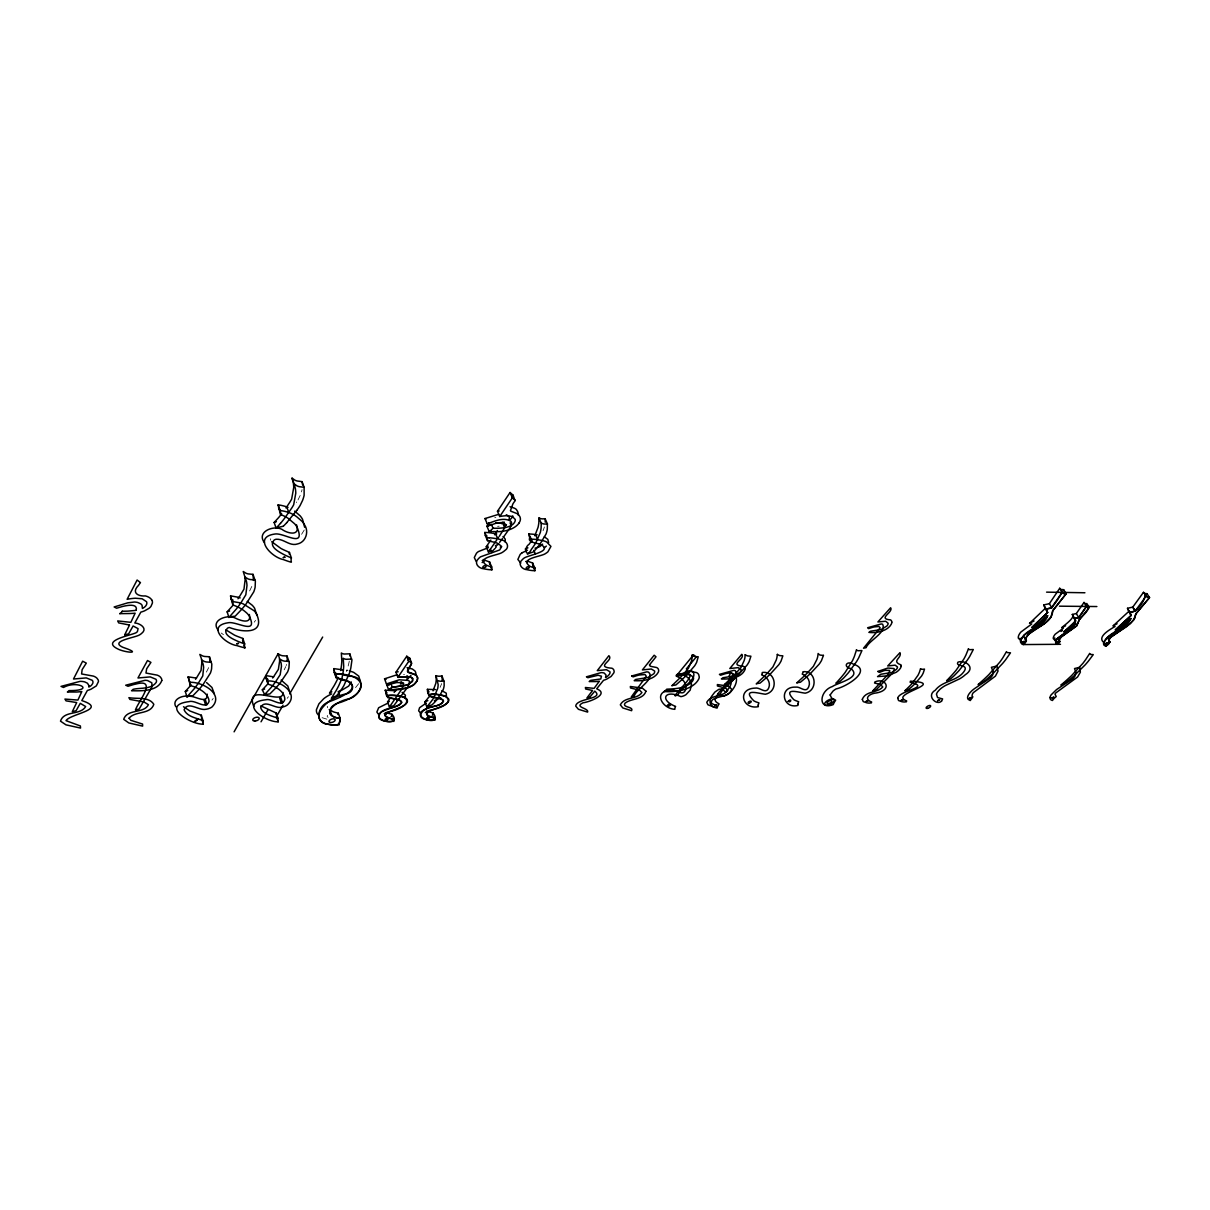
<?xml version="1.0" encoding="UTF-8"?>
<svg xmlns="http://www.w3.org/2000/svg" width="1210" height="1210" viewBox="0 0 1210 1210"><rect width="100%" height="100%" fill="white"/><g stroke="black" fill="none" stroke-linecap="round" stroke-linejoin="round"><path stroke-width="0.75" stroke-dasharray="5 3.75" d="M349.282 661.144L348.964 662.672A237.599 125.507 -15 0 1 347.784 667.3L346.468 671.505M304.224 530.04L300.836 535.531M208.665 667.633L205.942 672.942M543.063 530.691L543.774 528.861A56.946 32.125 -22.3 0 0 544.379 526.97M285.757 666.634L284.199 669.78M440.137 687.341L441.363 684.376A53.104 27.134 -20 0 0 441.605 683.589M297.993 499.942L300.473 494.86A69.439 42.078 -16.4 0 0 302.046 489.627M249.623 590.949L251.877 586.305A66.913 38.085 -15.7 0 0 252.678 583.901M255.552 620.382L254.236 622.167M358.644 683.711L355.195 688.051M211.962 700.121L213.187 698.472M287.178 698.336L288.434 696.718M403.611 674.454L404.442 674.59M346.574 670.491L348.072 670.764M326.882 719.163L321.769 717.591M223.457 634.63L221.203 633.011M270.768 540.265L270.269 538.752M327.592 707.759L327.32 706.67A9.423 4.825 -19 0 1 327.32 706.262M328.137 717.288A3.237 1.649 -18.9 0 1 327.547 715.428M286.558 664.487A62.376 33.275 -16.9 0 1 286.18 665.545M296.692 501.969A100.112 61.014 -15.7 0 1 296.314 502.513M499.185 526.184A28.102 16.123 -22.7 0 1 497.613 526.335M494.724 517.744A10.588 6.02 -22.4 0 1 495.873 517.562"/><path stroke-width="1.5" d="M230.535 595.97L230.838 596.999A28.344 15.927 -16.1 0 1 230.929 597.453A11.51 6.489 -16.4 0 1 230.974 597.71A26.06 14.656 -16.1 0 1 231.019 598.284L232.88 605.121L232.864 603.851A26.106 14.626 -16.2 0 0 232.819 603.276A11.54 6.458 -16.5 0 0 232.774 603.034A28.39 15.896 -16.1 0 0 232.668 602.58L230.505 595.849L237.826 597.18A39.386 21.871 -16.4 0 1 240.17 597.891M232.88 605.061L232.88 605A63.646 34.878 -16 0 1 244.843 611.383L246.84 613.092A55.478 30.462 -16.1 0 1 249.215 615.966C258.728 635.885 236.177 620.821 228.1 622.772C206.124 626.024 225.196 644.068 236.888 645.595A134.023 76.23 -18.6 0 0 242.862 647.365L244.889 647.91L243.996 645.172M350.023 655.971L349.766 653.808L344.2 654.035A9.892 5.279 -19.2 0 1 341.341 653.007L341.825 660.872A263.024 137.517 -14.5 0 1 341.417 665.833L340.721 670.537M1131.002 615.542L1127.508 608.282L1132.757 607.117L1143.48 592.34A7.472 3.025 -30.7 0 0 1144.252 593.399L1147.035 593.671L1149.5 597.604L1135.872 613.803L1133.694 620.019L1126.888 626.432L1111.219 636.762L1108.753 639.939L1109.994 642.162L1106.046 646.291L1104.503 645.52L1103.883 642.389L1107.422 637.398L1123.273 626.856L1128.96 621.804L1130.821 618.507L1121.065 626.856L1115.348 629.911L1131.002 615.542L1130.231 613.016L1131.002 615.542L1115.348 629.911L1121.065 626.856L1130.821 618.507C1126.298 628.61 1113.381 630.395 1106.5 638.351C1096.684 649.316 1115.045 646.08 1107.649 638.275M260.8 705.869L276.303 713.083L278.043 718.377A19.073 9.725 -18.3 0 0 277.801 720.147A13.522 6.897 -18.2 0 0 277.846 720.752L277.907 721.039A23.625 12.055 -18.4 0 0 278.149 721.81C264.99 722.143 238.143 702.934 265.731 699.788C271.902 697.807 281.975 708.319 284.864 699.395C284.698 692.785 278.542 688.46 273.052 685.964A51.516 26.575 -17.2 0 0 267.985 684.179L268 683.832A57.838 30.295 -16.7 0 0 267.985 683.075L265.792 675.588L273.641 676.859M267.985 684.134L266.215 678.477A57.732 30.386 -16.6 0 0 266.215 677.721L265.792 675.588M280.584 514.568L278.587 507.504A27.043 16.169 -16.8 0 0 278.572 506.869A11.949 7.154 -17.2 0 0 278.527 506.582A29.403 17.575 -16.8 0 0 278.436 506.083L278.149 504.857L280.448 511.739A29.448 17.53 -16.9 0 1 280.538 512.238A11.964 7.124 -17.3 0 1 280.584 512.526A27.089 16.123 -16.9 0 1 280.599 513.161L280.584 514.553A57.203 33.396 -16.7 0 1 285.666 516.836A59.441 34.682 -16.7 0 1 287.783 518.061L294.68 523.839A57.52 33.562 -16.8 0 1 297.025 527.106C306.206 548.977 284.168 532.597 275.063 534.003C252.421 536.998 271.055 557.235 283.337 559.564A139.21 83.883 -19.8 0 0 289.417 561.697L291.428 562.166A23.277 13.401 -18.4 0 1 291.111 560.593A13.582 7.82 -18.2 0 1 291.096 560.215A19.95 11.48 -18.3 0 1 291.413 557.976L289.447 552.41L284.108 550.036A84.715 50.442 -19 0 1 280.871 548.417L271.705 541.717M545.241 522.206L545.12 518.712L542.957 518.863A9.831 5.551 -23.5 0 1 541.036 518.697L538.949 517.986L538.843 522.75A118.716 67.412 -20.9 0 1 538.057 527.333L534.835 535.743M442.24 680.398L441.983 675.966L439.911 676.208A9.151 4.704 -21 0 1 438.05 676.163L436.023 675.679L436.235 679.596A110.791 56.673 -18.9 0 1 435.797 683.408L433.044 690.865M210.041 662.248L209.436 656.758L204.838 656.486A13.461 7.305 -16.4 0 1 202.569 655.911L199.847 654.428L201.329 658.452A94.35 50.336 -14.6 0 1 201.904 661.93L201.041 670.446L196.534 677.857A205.715 111.441 -12.6 0 1 195.521 679.294M1019.788 638.351L1020.605 638.577M253.45 580.422L253.011 574.357L248.292 573.918A13.93 8.016 -17.1 0 1 245.978 573.207L243.225 571.513L244.632 575.99A97.632 55.267 -14.9 0 1 245.116 579.832L243.966 589.194L239.096 597.226A213.172 122.936 -12.6 0 1 237.992 598.784M548.644 542.64L547.812 539.373L544.349 536.801M385.612 712.554L391.919 714.248L391.828 715.095A13.658 6.852 -20.3 0 0 391.964 716.184L391.011 716.486M391.919 714.248C403.399 727.86 368.748 720.585 381.604 711.813C388.531 707.82 415.181 702.874 392.252 698.367M287.345 661.386L287.057 656.032L282.701 655.76A12.992 7.003 -18 0 1 280.584 655.185L278.088 653.763L234.09 731.838M385.219 690.229L387.094 695.327C415.847 694.268 410.765 707.593 386.413 712.478C381.997 715.413 387.639 718.377 390.633 718.574C401.13 722.173 379.501 723.111 378.7 717.106C380.575 705.748 396.759 710.27 401.886 702.299C398.241 695.75 386.05 702.118 385.945 692.634A21.341 10.905 -19.6 0 0 385.748 691.364L385.219 690.229L395.927 690.759M426.449 711.041L433.15 713.008C444.252 728.42 406.031 716.607 426.344 708.848C431.108 705.324 442.346 707.2 443.208 700.288C438.655 695.568 428.385 700.409 428.037 691.681A20.963 10.633 -20.3 0 0 427.901 690.441L427.402 689.322L435.615 689.609M351.308 681.971L348.646 686.1L342.097 690.002A20.358 10.603 -19 0 1 339.163 691.137M433.15 713.008L433.044 713.839A13.416 6.67 -21 0 0 433.15 714.913L432.212 715.216M429.958 696.703C428.113 691.091 442.588 695.886 445.658 696.385C455.096 703.66 436.447 709.181 430.548 710.134C425.164 710.784 425.708 716.88 430.881 716.955C443.178 720.222 421.927 722.37 420.505 715.806C422.608 704.704 438.186 708.984 443.526 701.24L443.389 700.59C437.763 695.553 427.236 700.091 427.402 689.322M509.198 519.468L509.304 517.441A9.014 5.127 -22.5 0 0 508.487 515.974L506.309 514.734M136.17 610.324C137.925 603.699 128.683 605.182 124.857 605.968A20.267 11.344 -14.5 0 0 122.089 606.603L116.629 608.207L114.148 606.966L127.746 602.837L134.522 602.02A14.006 7.88 -14.5 0 1 137.774 602.504L140.632 603.775A11.374 6.398 -14.6 0 1 142.069 605.348L142.402 608.448A8.334 4.704 -14.7 0 0 146.41 604.849L146.682 604.153A9.756 5.505 -14.7 0 0 146.501 601.673L142.145 598.784L135.354 598.224A38.584 21.523 -14.6 0 0 127.126 599.283L137.108 580.029L140.466 582.615A79.361 45.012 -16.1 0 0 138.56 585.322C131.179 592.567 137.925 596.53 145.412 595.925A17.605 9.937 -14.6 0 1 151.931 600.236M329.196 709.605L333.007 711.661A29.539 15.155 -19.4 0 0 334.792 712.297L338.331 713.204L340.131 718.347L339.072 724.911C301.517 726.605 323.69 697.232 346.695 693.844C355.755 691.333 353.789 680.67 344.699 680.534C337.378 679.551 334.762 676.148 333.884 668.631L343.08 669.901M336.108 677.721C334.353 669.735 346.65 676.874 351.46 676.284C368.127 677.902 360.187 696.204 348.586 698.987C336.592 700.696 317.943 715.11 340.131 718.347C340.585 726.212 335.23 725.728 328.666 724.321C314.282 723.777 317.186 706.489 327.895 702.193C345.954 695.689 368.173 684.588 336.108 677.721L334.262 672.488A12.266 6.443 -18.7 0 0 334.399 671.142L333.884 668.631M201.193 716.713A19.678 10.164 -16.9 0 1 201.344 715.261L189.955 710.996L183.512 706.761M201.359 715.216L203.008 720.646A20.767 10.678 -17 0 0 202.841 722.098A13.976 7.184 -16.9 0 0 202.947 723.081A23.882 12.281 -17 0 0 203.325 724.17C190.363 724.654 159.72 705.279 188.987 701.634C195.4 699.471 206.245 710.452 209.103 701.225C208.453 694.253 201.752 690.033 195.899 687.462A53.346 27.679 -15.7 0 0 190.454 685.631L188.76 679.793A59.865 31.672 -15.1 0 0 188.715 679.007L188.155 676.874L189.97 682.697A55.055 28.964 -15.3 0 1 190.227 683.484L190.409 684.497A59.971 31.581 -15.2 0 1 190.454 685.268L190.454 685.631M276.288 713.114L276.303 713.083A19.042 9.756 -18.3 0 0 276.062 714.535M503.42 537.164L509.667 528.331A20.419 11.586 -22.3 0 0 511.21 525.503L511.558 522.69A9.03 5.112 -22.6 0 0 510.756 521.223C503.42 516.776 494.482 521.328 487.222 523.824L484.998 518.545L498.671 514.341M337.847 714.475L338.331 713.204M407.362 679.415L407.634 676.617A8.394 4.326 -20.2 0 0 406.968 675.679M505.19 542.095L505.236 539.131L503.027 536.59M1052.897 610.536L1066.116 593.777L1063.333 593.611L1062.168 592.386L1051.233 608.086L1046.151 609.023L1043.746 604.924L1049.372 603.684L1059.718 588.287A7.744 3.297 -30.1 0 0 1060.641 589.406L1063.666 589.693L1066.116 593.777L1052.76 610.672L1050.9 617.191L1044.064 623.861L1028.182 634.494L1025.278 638.668L1026.413 640.861L1023.191 644.567L1021.981 644.068L1020.756 640.332L1024.023 635.22L1041.371 623.437L1046.423 618.34L1047.648 615.648L1038.104 624.148L1031.873 627.476L1047.603 612.502L1046.151 609.023L1051.793 607.783L1056.769 601.037L1062.168 592.386L1059.718 588.287M1089.257 607.45L1086.444 606.467L1078.73 617.554L1074.661 618.476L1072.272 614.453L1076.325 613.546L1084.009 602.444A5.627 2.329 -30.2 0 0 1084.659 603.245C1094.717 606.391 1082.92 614.983 1079.471 619.55L1089.257 607.45L1086.792 607.072L1084.009 602.444M405.063 697.671L405.441 695.221L402.098 692.332M499.322 536.272L504.494 528.105L505.22 524.157A5.158 2.919 -22.5 0 0 504.313 523.234L498.112 522.826A10.603 5.989 -22.4 0 0 495.873 523.28L489.974 525.352L487.222 523.824M446.43 696.673L446.263 693.164L441.952 690.713M1143.48 592.34C1150.226 596.031 1131.592 621.532 1127.508 608.282M504.237 522.055A12.539 7.169 -22.6 0 1 502.483 522.357L501.802 523.764M1086.444 606.467L1078.73 617.554L1074.661 618.476L1075.63 620.987L1064.029 631.862L1068.581 629.427L1075.614 623.256L1073.83 626.281L1057.041 638.85L1055.604 642.207L1057.389 644.31L1059.809 641.618L1058.251 638.956M338.331 677.494L337.076 680.111A276.364 146.864 -14.2 0 1 334.187 685.586L329.483 693.164L331.056 692.211A13.507 6.942 -19 0 1 331.812 691.833M129.53 625.041L124.736 634.736M1063.121 590.767L1063.666 589.693M1136.039 613.652L1149.5 597.604L1145.946 596.288L1135.192 611.05L1129.928 612.215M135.55 709.771C138.137 701.785 158.147 678.008 135.792 684.073A19.194 10.134 -15.2 0 0 133.161 684.694L128.018 686.267L125.704 685.223L145.018 680.292A13.325 7.063 -15.2 0 1 147.635 680.58L151.81 682.788L152.021 686.841L139.135 709.045L135.444 709.952M1086.837 603.427L1085.567 605.454M400.707 682.652L401.16 681.774M531.901 540.31A141.751 81.554 -20.6 0 1 529.103 544.258C522.947 548.16 526.758 559.005 531.341 549.416A142.009 81.342 -20.6 0 0 535.727 543.063L540.326 532.506A118.928 67.246 -20.9 0 0 541.112 527.923L541.233 523.174L538.949 517.986M1147.035 593.671L1145.25 596.364M1068.294 629.578L1075.614 623.256L1070.941 628.913L1057.585 638.184L1055.634 641.739L1056.542 643.947L1057.389 644.31L1059.809 641.618L1059.037 639.999L1061.215 636.959L1076.658 625.888L1079.32 619.702L1076.658 625.888L1061.215 636.959L1059.037 639.999L1059.809 641.618M1038.104 624.148L1047.648 615.648C1043.504 626.22 1029.891 627.824 1023.176 636.173C1014.01 646.488 1031.359 645.626 1024.083 636.823M261.027 721.81L267.954 709.771M283.034 705.248L276.424 716.607L278.164 721.856M289.644 693.875L322.677 637.05M1057.389 644.31L1055.059 640.332L1055.71 639.394M519.06 522.977L519.786 521.661A12.75 7.23 -22.7 0 0 520.376 518.515L520.194 517.638A30.038 17.031 -22.3 0 0 519.892 516.731L518.651 514.749A12.402 7.048 -22.7 0 0 516.322 513.312L510.923 511.24A5.581 3.191 -22.9 0 1 510.423 510.635L512.934 503.829A57.309 32.398 -23.9 0 1 515.082 500.774L513.055 495.162L510.06 492.5L497.476 511.255L499.73 516.519A35.952 20.207 -22.3 0 1 506.204 515.717L512.269 516.428L515.218 519.392A8.833 5.006 -22.6 0 1 514.81 521.843L514.432 522.523A7.532 4.265 -22.7 0 1 511.21 525.533A12.569 7.139 -22.7 0 1 504.721 527.605M494.981 548.508L492.772 550.837A18.619 10.3 -22.1 0 0 488.432 551.987L486.238 546.769L490.821 540.053M488.432 551.987L496.886 539.766M397.319 674.681L384.553 678.81L386.444 683.937L399.239 679.793L408.39 680.413A8.409 4.311 -20.2 0 1 409.54 681.699L408.209 686.433L393.719 705.778A16.91 8.47 -20 0 0 389.423 707.003L387.563 701.921L390.301 697.867M389.423 706.988L402.113 688.581L403.656 683.363A4.825 2.465 -20.2 0 0 402.597 682.561L396.759 682.576A9.877 5.052 -20.1 0 0 394.657 683.06L386.837 684.966L388.728 690.078L390.452 690.033M1106.046 646.291L1103.943 642.026M499.73 516.519L512.359 497.794L510.06 492.5M406.757 656.228L408.708 661.371L397.893 677.328L409.857 676.632L412.67 678.477L412.308 681.517L407.346 685.102L392.282 687.25L388.728 690.078L392.282 687.25L407.346 685.102L412.625 680.943L412.67 678.477L409.857 676.632L397.893 677.328L395.973 672.2L406.757 656.228L409.782 658.255L411.733 663.383L407.528 671.565L416.285 675.346L417.768 678.19L417.208 680.897L413.517 684.86L407.316 687.855L389.877 690.048M491.366 524.278L493.045 528.226L491.063 530.161A12.266 6.973 -22.1 0 1 489.127 531.417L486.889 526.168A12.236 7.003 -22.1 0 0 488.84 524.898L489.505 524.384M398.423 676.556L399.058 675.603M497.446 530.54L496.024 532.597M285.999 507.943L289.84 502.195A81.055 49.217 -15.9 0 0 291.655 499.08L293.727 487.464A101.307 61.12 -15.4 0 0 293.365 483.183L292.079 478.162L294.847 480.128A14.46 8.848 -18.1 0 0 297.206 480.99L302.046 481.625L302.621 484.953M505.614 525.745L506.415 524.595M498.611 537.3L496.418 538.692A70.558 38.75 -21.4 0 0 489.218 537.754M494.527 534.76L495.888 533.776A30.235 16.895 -21.9 0 1 496.75 533.958M396.169 689.519L394.173 692.377M408.163 660.478L409.782 658.255M542.64 544.152L539.826 546.617L535.017 548.19M502.422 538.526L501.424 539.887A30.28 16.849 -22 0 0 498.112 539.01L495.283 533.655L494.209 533.459A70.437 38.856 -21.4 0 0 487.01 532.506L484.756 532.461L487.191 538.178A20.056 11.298 -21.7 0 1 487.494 540.673A80.888 46.585 -23.5 0 0 490.156 541.309L495.041 542.398M296.737 510.439L286.725 522.659M501.061 540.386L499.609 542.352M489.294 561.818L491.941 567.142A16.925 9.302 -22.5 0 0 491.865 569.834L489.642 569.698A44.982 25.138 -22.6 0 1 483.818 568.776C478.555 568.549 473.458 562.907 478.631 558.521A9.105 5.052 -22 0 1 480.582 556.812L499.67 549.96L501.711 546.572L498.535 543.789L497.779 544.803M592.552 690.471L586.926 697.943L589.709 697.323M496.327 546.739L495.631 547.646M513.055 495.162L512.783 495.495A57.203 32.489 -23.8 0 0 511.664 497.053M675.271 695.629C676.39 691.303 701.679 670.249 683.499 674.227A15.216 7.199 -24.8 0 0 681.533 674.741L677.57 676.027L676.345 675.165L690.895 671.127A10.557 5.006 -24.9 0 1 692.574 671.368C698.987 678.795 680.171 687.824 678.069 694.873M233.333 604.939L227.132 611.867L228.947 617.433L229.688 617.13A6.05 3.358 -16.7 0 1 231.443 616.616L235.179 616.192L241.289 609.779A203.325 117.143 -13.1 0 0 245.902 604.259L253.752 591.871A67.034 37.994 -15.8 0 0 255.144 587.122L255.37 581.239L253.011 574.357M589.814 697.202L594.791 691.137C604.758 699.44 576.338 697.943 575.733 706.141L578.44 709.302L587.621 712.1C589.073 708.016 573.54 707.336 583.038 702.783C589.225 702.133 610.173 694.147 596.681 688.808L603.548 680.292A11.374 5.566 -23.7 0 0 606.573 679.173L611.095 676.466L613.818 672.881A10.028 4.901 -23.7 0 0 614.135 671.384L613.833 670.053A13.28 6.504 -23.7 0 0 611.957 668.222C594.443 666.907 614.12 660.69 608.872 655.699L597.271 670.627L606.467 669.72L609.916 671.731A7.653 3.751 -23.7 0 1 609.174 674.575L608.04 675.815A6.02 2.949 -23.7 0 1 606.603 676.844L605.529 677.434L606.059 675.059L604.274 673.108A10.799 5.279 -23.6 0 0 601.143 672.609L586.457 676.798L587.848 677.706L598.133 675.24L601.446 676.193L600.765 678.991L590.692 680.353A4.341 2.133 -23.4 0 1 589.179 681.548L595.365 681.578A33.366 16.471 -23.8 0 0 599.358 681.2L594.11 688.369L585.398 687.492L585.64 689.004L592.325 690.426M191.135 684.996L185.296 691.439L186.975 696.915L187.686 696.612A5.853 3.07 -16.3 0 1 189.38 696.113L193.01 695.629L198.773 689.655A196.232 106.208 -13 0 0 203.099 684.542L210.389 673.108A64.78 34.606 -15.4 0 0 211.599 668.767L211.81 664.139L209.436 656.758M717.681 694.51C718.317 690.668 744.316 669.553 726.378 673.456A14.959 6.957 -25.4 0 0 724.457 673.97L720.585 675.225L719.436 674.378L733.638 670.4A10.376 4.84 -25.5 0 1 735.256 670.642C741.216 678.144 722.446 686.796 720.404 693.784L717.545 694.661M634.297 696.007C635.432 689.639 656.183 678.583 648.424 672.11A10.754 5.173 -24.3 0 0 646.684 671.868L631.741 675.966M280.463 523.401L276.122 528.105L274.141 522.463L278.466 517.759A181.107 111.154 -13.7 0 0 281.673 513.781M268.196 683.559L262.313 689.851L264.763 694.888A5.657 2.934 -17.7 0 1 266.397 694.404L269.875 693.935L275.653 688.112A188.488 101.852 -14.7 0 0 280.039 683.106L287.572 671.958A62.481 33.184 -16.9 0 0 288.948 667.723L289.296 662.52L287.057 656.032M866.118 647.516C869.43 640.09 886.733 632.558 882.634 624.239A10.194 4.628 -27.8 0 0 881.183 623.967L867.615 627.733L868.583 628.625L872.304 627.415A14.671 6.655 -27.7 0 1 874.134 626.931L878.899 626.462L880.154 627.824L863.516 648.212L865.952 647.683M441.983 675.966L444.085 681.669L444.176 685.42A53.195 27.043 -20.1 0 1 443.299 689.382L437.869 698.442A115.071 59.29 -19.1 0 1 434.541 702.405L431.94 704.931A15.155 7.547 -20.7 0 0 428.642 706.065L426.827 706.912L424.937 701.921L429.248 696.552A136.095 70.422 -18.6 0 0 429.928 695.599M426.827 706.912L431.168 701.558A136.322 70.225 -18.6 0 0 433.815 697.701L437.717 688.429A110.972 56.507 -19 0 0 438.171 684.618L436.023 675.679M1052.7 610.717C1052.201 625.857 1030.134 627.143 1025.263 639.576L1026.413 640.861M1043.746 604.924L1045.198 608.433L1029.498 623.407L1034.066 620.957M1046.559 609.855L1047.603 612.502L1031.873 627.476L1036.864 624.799M1072.272 614.453C1077.505 618.008 1052.292 633.117 1065.617 625.736M1074.934 619.081C1079.093 621.532 1056.239 636.657 1066.721 630.395M1135.827 613.863L1134.859 618.159L1130.473 623.498L1110.16 637.746L1108.708 640.317L1109.994 642.162M1128.582 611.625L1112.973 625.993L1114.077 625.358A36.103 14.248 -30 0 1 1116.27 624.148L1117.072 623.74M283.306 526.244L278.724 527.273A6.277 3.69 -17.5 0 0 276.893 527.787L276.122 528.105M228.947 617.433L236.343 609.008A213.58 122.664 -12.7 0 0 240.941 602.792L245.827 594.775L246.991 585.428A97.813 55.146 -15 0 0 246.507 581.587L245.116 577.125L247.868 578.819A13.945 8.001 -17.1 0 0 250.183 579.514L254.902 579.938M186.975 696.915L193.933 689.095A206.078 111.169 -12.7 0 0 198.243 683.332L202.766 675.936L203.628 667.436A94.516 50.2 -14.7 0 0 203.068 663.972L201.586 659.949L204.309 661.416A13.476 7.29 -16.5 0 0 206.577 661.991L211.175 662.263M399.224 698.775L396.759 700.469M546.33 546.073L545.68 546.693A10.95 6.05 -23.2 0 1 544.228 547.827M440.727 697.746L434.284 700.711M264.067 695.19L271.101 687.552A197.85 106.631 -14.4 0 0 275.487 681.941L280.175 674.726L281.446 666.423A91.083 48.158 -16.3 0 0 281.098 663.05L279.903 659.132L282.414 660.569A13.023 6.988 -18.1 0 0 284.531 661.129L288.887 661.386M498.308 544.077L495.359 545.816M984.138 681.396L987.209 678.765A160.733 70.528 -27.7 0 0 992.971 673.577L1002.591 663.488A173.862 76.336 -27.4 0 0 1005.571 659.843L1010.501 652.81L1007.476 652.629A7.517 3.131 -29 0 1 1006.493 651.63L1002.742 657.953A191.588 84.367 -27 0 1 999.989 661.915L988.842 674.635A252.527 114.678 -26.8 0 1 983.911 679.37L978.103 684.618L979.283 683.952A50.487 20.298 -28.3 0 1 980.418 683.347L983.76 681.593M1054.787 637.912L1054.545 638.714M194.356 721.977L198.077 719.012M190.151 696.31C195.581 696.158 207.848 704.749 207.228 694.116M253.752 706.458C244.284 681.502 283.775 706.519 282.989 692.483M522.1 552.788L527.409 550.202M1060.988 631.408L1062.471 630.47M1031.782 623.952L1020.816 632.104A15.821 6.61 -29.4 0 0 1018.351 638.23L1020.862 640.529M525.185 549.083L527.152 548.145A16.214 8.909 -22.9 0 1 527.923 547.858M1063.287 628.247L1055.226 634.191A11.571 4.749 -29.6 0 0 1053.305 638.653L1055.059 640.332M1115.091 626.508C1110.432 629.185 1096.653 636.762 1103.701 642.404M527.409 554.225L529.375 553.303A16.244 8.878 -23 0 1 532.884 552.153L533.565 551.715A106.011 60.349 -21.5 0 0 539.947 544.182L546.043 534.018A57.051 32.05 -22.3 0 0 547.298 529.254L547.419 523.9L545.12 518.712M424.937 701.921L426.752 701.059A15.14 7.562 -20.7 0 1 427.841 700.635M386.837 684.966L386.958 684.905A12.221 6.322 -19.8 0 0 387.76 684.421M486.889 526.168L488.689 526.244M489.097 531.432L492.092 531.538M406.696 679.46L410.387 676.42A8.273 4.265 -20.2 0 0 410.916 675.301M331.646 693.92L328.742 695.372A22.4 11.465 -19.1 0 0 323.675 698.76L318.911 703.842L316.445 709.635A24.381 12.448 -19.1 0 0 317.111 713.461L318.956 715.76M185.296 691.439L186.007 691.137A5.853 3.07 -16.2 0 1 187.701 690.638M262.313 689.851L263.009 689.564A5.657 2.949 -17.7 0 1 264.642 689.065M227.132 611.867L227.873 611.564A6.05 3.358 -16.7 0 1 229.628 611.065M274.141 522.463L274.912 522.145A6.262 3.706 -17.5 0 1 276.364 521.707M426.192 703.086L419.583 707.714L418.615 710.814L421.035 713.446M877.87 671.444L887.883 668.026L893.948 668.57A6.927 3.01 -27.5 0 1 894.341 669.659L891.982 673.637L876.101 689.866A13.93 5.974 -27.2 0 0 872.773 690.865L887.142 675.407L889.804 671.036A3.963 1.724 -27.5 0 0 889.335 670.355L885.342 670.34A8.122 3.539 -27.5 0 0 883.754 670.748L879.383 672.397L877.885 671.459M388.516 702.844L378.639 707.759L376.87 712.04L378.261 714.036M675.15 695.78L677.933 695.039M634.161 696.173L631.317 696.93L646.276 676.239L645.081 674.53L639.137 675.029A15.488 7.441 -24.2 0 0 637.11 675.558L633.072 676.859L631.756 675.982M488.386 547.646L478.419 551.578A9.09 5.067 -22 0 0 476.453 553.288L474.29 557.538L476.12 561.334M124.706 634.781L128.608 633.874L133.115 625.978L138.091 628.655L137.395 631.605A6.685 3.706 -14.7 0 1 136.08 632.739C129.878 635.734 99.749 640.725 118.746 649.407C126.808 652.84 141.646 653.823 124.554 647.894A63.101 33.744 -14.1 0 0 123.133 647.41C108.688 641.134 135.006 637.776 139.589 634.872A10.693 5.929 -14.7 0 0 141.797 633.238C148.013 628.353 139.785 623.18 134.794 623.014L140.844 612.109A14.626 8.258 -14.7 0 0 144.761 610.747L148.921 608.388A10.361 5.838 -14.8 0 0 150.993 606.331L152.369 603.14A13.189 7.441 -14.7 0 0 152.052 600.523L151.915 600.236M530.524 537.21C526.017 541.188 535.092 543.184 538.571 543.759A34.727 19.027 -22.7 0 1 539.993 544.182C554.301 551.049 529.678 554.74 524.308 557.931A8.939 4.901 -22.9 0 0 522.357 559.61C517.26 563.754 521.843 569.471 527.061 569.698A44.21 24.381 -23.5 0 0 532.702 570.606L534.896 570.727A16.622 9.03 -23.3 0 1 535.002 568.095L532.339 562.847A70.619 39.34 -24.1 0 1 527.5 561.047M400.389 684.058L402.143 683.695M395.973 672.2L398.166 671.777M135.732 610.4L128.063 611.111A94.667 55.403 -14.6 0 1 123.087 611.216L122.331 611.216M351.656 659.057L346.09 659.284A9.922 5.263 -19.2 0 1 343.232 658.27L343.7 666.12A263.493 137.154 -14.5 0 1 343.292 671.081L341.961 678.341L338.921 685.329A276.863 146.486 -14.3 0 1 336.017 690.804L331.313 698.367L332.886 697.399A13.522 6.927 -19.1 0 1 336.425 695.901L339.617 692.226A219.449 116.508 -15.4 0 0 343.958 685.465L349.66 672.533A238.022 125.19 -15 0 0 350.839 667.89L351.913 660.282L349.766 653.808M504.328 527.757L499.276 528.226A78.015 45.496 -23.3 0 1 493.665 528.241L493.045 528.226M502.074 522.508L497.053 522.977A77.879 45.617 -23.3 0 1 495.571 523.023M443.919 681.003L441.862 681.23A9.166 4.689 -21 0 1 440.001 681.185L437.975 680.716M547.419 523.9L545.241 524.051A9.846 5.536 -23.5 0 1 543.305 523.87L541.233 523.174M397.031 681.774L394.233 681.986M1149.5 597.604L1145.946 596.288M1066.116 593.777L1062.168 592.386M187.323 696.173C181.651 695.463 171.76 699.879 175.843 706.776M394.263 689.942C402.446 689.503 417.163 687.885 417.586 677.449C416.467 673.728 412.065 673.652 408.98 672.79C403.217 669.705 416.815 663.11 408.708 661.371M391.813 698.306C376.28 694.419 406.772 693.829 407.331 700.272L407.452 701.452C405.441 710.376 368.566 712.796 393.764 719.284M429.414 694.449C435.434 694.555 444.524 693.542 448.804 699.214L448.88 700.378C447.019 709.075 410.659 711.525 435.04 717.969M392.146 690.002L393.235 689.972M1023.191 644.567L1060.505 644.295M119.745 613.636L129.47 613.53A42.698 24.397 -14.6 0 0 135.142 613.167L130.831 622.348L117.672 620.927L118.716 622.908L129.183 624.98M1059.461 606.18L1096.88 606.543M1046.574 592.144L1084.916 592.764M486.964 537.709L489.203 537.8M493.257 531.568L497.234 531.659A28.163 16.078 -22.7 0 0 502.679 531.266A23.686 13.492 -22.7 0 0 508.578 529.95A16.169 9.181 -22.7 0 0 511.769 528.74L513.101 528.074A12.145 6.882 -22.7 0 0 519.075 522.977M296.722 510.439A100.309 60.878 -15.8 0 0 300.065 505.583L302.53 500.517A69.575 41.972 -16.4 0 0 304.118 495.283L304.118 487.297L299.263 486.662A14.49 8.818 -18.1 0 1 296.919 485.815L294.136 483.849L292.079 478.162M189.849 682.364C201.646 681.442 224.591 693.92 212.083 706.912A7.457 3.887 -16.6 0 1 205.776 709.287C198.939 710.981 187.928 700.56 184.086 709.771C187.187 716.819 196.459 718.014 203.023 720.615M188.14 676.813L196.474 678.114M267.576 680.988C279.177 679.899 300.019 693.043 287.375 704.961A7.215 3.721 -18 0 1 281.264 707.275C274.715 708.803 264.415 698.851 260.649 707.729C263.145 714.55 271.963 715.821 278.043 718.332M335.745 673.879C365.48 673.864 371.44 691.923 340.403 702.42C327.169 705.097 325.747 717.485 340.131 718.347M232.35 601.491L239.671 602.746A39.461 21.81 -16.4 0 1 243.119 603.851L254.024 610.717A53.588 29.479 -16.3 0 1 256.475 613.757C265.973 635.265 241.365 632.119 229.34 627.476A2.723 1.497 -16.7 0 0 227.344 628.323C221.974 634.025 231.866 638.547 236.237 640.589A81.796 45.753 -18 0 0 239.429 641.966L244.677 643.947A19.254 10.466 -17.5 0 0 244.48 645.974A13.113 7.124 -17.3 0 0 244.48 646.322A22.461 12.206 -17.5 0 0 244.843 647.743L244.889 647.894M535.002 568.095L534.548 567.959A70.74 39.219 -24.1 0 1 529.693 566.174C519.211 558.188 541.475 556.766 545.649 553.469A10.966 6.035 -23.2 0 0 547.918 551.805L550.943 546.391L546.602 541.944A30.341 16.668 -22.8 0 0 542.64 540.583L537.391 539.66A50.033 27.346 -22.5 0 0 531.084 539.131L528.83 533.973A49.943 27.422 -22.5 0 1 535.122 534.517L537.164 534.82M385.945 692.634L387.018 692.816M428.037 691.681L429.157 691.878M715.972 707.744L717.167 708.016A36.92 16.743 -25.7 0 1 717.379 707.079L718.543 704.704A30.674 13.9 -25.6 0 1 719.103 703.917L717.046 702.662A23.867 10.966 -25.6 0 1 715.866 701.603L715.337 700.711A15.533 7.139 -25.4 0 1 715.125 699.108L717.817 694.207L721.311 696.234C731.112 697.172 744.498 676.103 730.28 672.79A16.335 7.653 -25.3 0 1 730.084 673.925L729.675 674.968A11.344 5.309 -25.4 0 1 728.995 676.057L731.369 679.823L730.961 684.073A41.14 19.178 -25 0 1 729.554 687.31L725.607 692.196L722.219 688.913L718.876 689.307L714.808 692.135L711.571 696.385A24.835 11.404 -25.5 0 0 710.088 700.605C708.984 710.028 724.593 708.485 711.571 703.494C709.075 695.145 730.598 698.79 731.626 689.11L728.496 686.146L717.379 684.558L717.439 685.994L725.773 688.172L727.77 690.396C722.824 697.338 711.057 694.328 706.761 702.314L707.91 704.78L715.049 707.472M407.044 667.678L412.368 669.009L414.909 670.93A24.986 12.886 -20 0 1 415.65 672.367L415.862 673.365A11.495 5.929 -20.3 0 1 415.59 675.135M335.851 673.032L334.262 672.488M510.075 506.733L514.038 508.064A12.387 7.063 -22.7 0 1 516.383 509.516L517.608 511.497A29.993 17.076 -22.3 0 1 517.925 512.405L518.107 513.282A12.735 7.245 -22.7 0 1 518.031 514.915M501.424 539.887C506.733 540.673 510.333 547.283 504.752 550.595A11.162 6.231 -22.3 0 1 502.468 552.289C498.172 555.541 475.333 557.235 486.435 565.176A71.95 40.459 -23.3 0 0 491.487 566.991M244.677 643.947L242.877 638.472L237.629 636.475A81.645 45.874 -18 0 1 234.438 635.099L225.937 629.896M386.444 683.937L389.166 685.042M384.553 678.81L386.081 679.43M291.413 557.961L286.074 555.617A84.881 50.321 -19.1 0 1 282.837 553.998C278.179 551.503 268.393 546.088 274.11 540.129A2.828 1.649 -17.5 0 1 276.198 539.252C283.775 538.647 289.765 546.602 297.554 543.94C305.858 542.186 309.185 531.644 304.557 524.868A55.569 32.458 -17 0 0 302.152 521.434L296.707 516.731A68.41 39.854 -16.7 0 0 293.501 514.658A43.273 25.41 -17.1 0 0 288.782 512.511L286.755 506.869A52.65 30.931 -17 0 0 278.118 504.827M483.35 559.519L484.272 559.973A71.829 40.565 -23.3 0 0 489.324 561.803M484.998 518.545L486.027 519.12M520.799 563.134L517.865 559.443L520.149 554.467A8.924 4.916 -22.9 0 1 522.1 552.788M281.159 680.111L287.829 685.979L289.795 692.271M247.248 601.415L252.164 605.197A53.497 29.554 -16.2 0 1 254.614 608.237L256.913 615.406M206.592 682.621L211.947 687.462L214.382 693.905M294.68 511.104L300.125 515.823A55.463 32.549 -16.9 0 1 302.53 519.271L304.648 527.273M512.359 497.794L515.339 500.426M218.329 630.365C209.965 620.337 227.162 614.135 234.967 617.917C239.988 620.473 251.907 624.904 249.336 614.468M387.094 695.327L387.82 697.731M264.461 542.685C256.112 531.916 273.505 524.822 282.006 529.39C287.677 533.61 300.488 536.484 296.571 524.898M1076.325 613.546L1078.73 617.554M1073.24 616.979L1075.63 620.987M1049.372 603.684L1051.793 607.783M1045.198 608.433L1047.603 612.502M484.756 532.461L484.983 532.929A20.01 11.329 -21.7 0 1 485.301 535.425L487.524 540.658M528.83 533.973L529.027 534.442A19.662 10.981 -22.6 0 1 529.254 536.892M531.069 539.146L531.281 539.615A19.693 10.95 -22.7 0 1 531.508 542.065M278.088 653.763L279.283 657.68A90.931 48.279 -16.2 0 1 279.631 661.068L278.376 669.372L273.702 676.602A197.502 106.904 -14.4 0 1 272.658 677.993M535.516 534.548L537.769 539.705M533.852 550.338L535.334 553.772M532.687 565.614L534.896 570.727M510.075 522.886L511.195 525.503M502.452 522.448L504.691 527.696M488.855 522.72L489.974 525.352M294.136 483.849L295.421 488.855A101.504 60.984 -15.5 0 1 295.784 493.136L293.682 504.736A81.206 49.111 -16 0 1 291.867 507.852L285 517.714A181.455 110.927 -13.7 0 1 280.478 523.416M490.368 549.098L491.82 552.577M490.473 566.356L491.91 569.819M433.845 716.834L435.101 720.131M391.011 683.847L392.282 687.25M392.675 718.135L393.9 721.478M302.046 481.625L304.118 487.297M338.165 691.455L339.995 696.642M329.952 710.164L331.752 715.322M280.826 697.671L282.596 702.949M279.601 697.958L281.37 703.237M205.231 699.44L206.925 704.855M203.976 699.743L205.655 705.158M203.34 724.215L201.677 718.831A24.366 12.599 -17 0 1 201.45 718.256M359.93 680.126L358.75 676.103L353.789 672.442A34.818 18.029 -18.9 0 0 349.584 671.066M330.239 713.824A3.237 1.649 -18.9 0 1 330.844 713.703M122.21 611.216A5.143 2.889 -14.3 0 1 119.775 613.636M266.215 678.84A51.425 26.65 -17.1 0 1 268.045 679.385M425.315 712.584A1.558 0.771 -20.6 0 1 427.478 712.206A1.558 0.771 -20.6 0 1 426.888 713.522M384.205 713.597A1.588 0.802 -19.9 0 1 386.111 713.476A1.588 0.802 -19.9 0 1 385.597 714.702M387.563 701.921A17.348 8.727 -20 0 1 389.363 701.346M231.171 599.434A63.525 34.969 -15.9 0 1 233.137 600.16M242.681 640.498A19.224 10.482 -17.4 0 1 242.877 638.487M242.65 640.514A13.083 7.139 -17.3 0 0 242.681 640.846A22.415 12.236 -17.5 0 0 242.923 641.95M280.13 510.499A52.756 30.855 -17 0 1 288.812 512.48M278.572 508.896A57.097 33.472 -16.7 0 1 279.964 509.44M286.755 506.854A43.197 25.47 -17.1 0 1 288.025 507.353M289.175 553.998A19.92 11.51 -18.2 0 1 289.447 552.41M286.725 522.659A86.908 52.363 -16 0 1 283.321 526.244M497.476 511.27A35.877 20.252 -22.3 0 1 499.201 510.968M506.34 524.716A23.64 13.537 -22.7 0 1 503.859 525.382M486.254 546.769A18.589 10.315 -22.1 0 1 488.174 546.179M486.934 535.833A80.737 46.706 -23.4 0 1 485.316 535.425M489.672 564.465A16.895 9.332 -22.5 0 1 489.778 561.954M495.117 542.413A29.887 16.607 -21.9 0 1 498.505 543.819M482.245 560.517A1.694 0.938 -22 0 1 483.939 561.092A1.694 0.938 -22 0 1 482.109 562.514M501.076 546.557A11.132 6.247 -22.3 0 1 500.259 547.086M509.682 519.816A7.517 4.28 -22.6 0 0 512.148 517.29L512.541 516.61A8.818 5.021 -22.6 0 0 512.813 515.944M532.582 564.465A16.607 9.045 -23.3 0 1 532.808 562.983M525.684 561.531A1.664 0.907 -22.8 0 1 526.925 562.665M195.37 720.661L197.048 720.268L195.37 720.631M714.838 705.445L716.774 704.704L714.868 705.339M797.859 704.129L797.874 704.659A34.893 15.367 -26.7 0 0 797.965 705.43C782.326 709.423 778.438 686.388 795.666 687.129C800.294 686.191 805.951 693.708 808.719 686.811C810.534 682.803 808.658 677.963 805.073 675.619A41.14 18.513 -26 0 0 802.245 674.136L802.366 673.849A45.919 20.994 -25.9 0 0 802.608 673.214L802.85 672.397A42.214 19.269 -26 0 0 802.956 671.762C816.039 669.962 818.55 690.456 805.27 693.164C799.402 692.664 781.872 686.736 793.715 699.592A44.15 19.708 -26.8 0 0 795.847 700.696L798.691 701.739A30.9 13.582 -26.6 0 0 798.328 702.526L797.859 704.129M745.209 654.731L744.921 657.59A74.218 35.302 -24.8 0 1 744.211 660.448L740.989 667.481L735.635 673.607A158.465 77.879 -24 0 1 730.916 678.371L724.351 684.618A4.674 2.163 -25.4 0 1 725.652 684.21L728.239 683.816L734.001 678.87A151.386 74.279 -24.2 0 0 738.523 674.62L747.009 665.167A51.168 24.26 -25.3 0 0 749.171 661.567L750.911 656.198L747.886 655.956A10.754 5.082 -26.1 0 1 746.54 655.487L745.209 654.731M941.577 701.104C936.676 706.171 925.68 695.644 935.3 690.214C942.772 680.368 958.169 681.275 964.597 670.612C968.439 663.882 954.811 667.118 957.972 662.142C964.975 659.571 976.712 667.512 965.202 674.802A14.732 6.186 -28.2 0 1 959.606 678.855L945.464 685.48A13.386 5.566 -28 0 0 942.696 687.189A13.537 5.627 -28 0 0 939.61 689.67L937.599 691.954A11.571 4.81 -28 0 0 936.479 694.207L937.523 697.55L942.62 698.911L941.577 701.104M1105.592 643.675L1107.71 642.646L1105.592 643.675M691.485 684.436L690.199 690.108L686.025 694.631A6.095 2.859 -24.8 0 1 680.897 696.627C664.214 689.004 659.48 700.348 675.603 706.398A17.046 7.88 -24.9 0 0 675.12 707.548A11.45 5.309 -24.8 0 0 674.908 708.394A19.602 9.06 -24.9 0 0 674.847 709.317C661.855 708.652 652.281 690.91 671.293 690.048C676.239 689.019 682.788 697.096 685.571 689.776C687.144 685.163 684.21 680.353 680.247 678.054A43.273 20.404 -24.2 0 0 676.95 676.496L677.055 676.193A48.355 23.187 -24.1 0 0 677.252 675.528L677.418 674.666A44.437 21.266 -24.1 0 0 677.464 674C682.985 673.395 690.97 677.827 691.485 684.436M823.435 655.381L821.469 660.599A49.686 22.869 -26.3 0 1 819.215 664.093L810.655 673.289A146.652 69.923 -25.4 0 1 806.132 677.418L800.415 682.228L797.95 682.591A4.537 2.042 -26.4 0 0 796.694 683L803.259 676.934A153.458 73.311 -25.2 0 0 807.978 672.306L813.392 666.347L816.871 659.51A72.01 33.275 -25.9 0 0 817.703 656.727L818.126 653.506L819.351 654.686A10.451 4.779 -27 0 0 820.592 655.154L823.435 655.381M236.827 643.78L238.552 643.387L236.857 643.69M937.568 700.741L939.852 699.743L937.599 700.605M862.307 699.35L863.244 701.603L866.814 702.828A36.784 15.866 -27.5 0 0 869.082 703.101L871.381 702.904A11.283 4.81 -27.3 0 1 871.623 701.997C863.426 699.093 868.72 693.587 876.645 692.906C892.965 689.881 885.569 677.04 874.815 681.986A17.545 7.653 -27.1 0 1 874.558 683.045L880.547 684.436L882.755 686.962C877.477 693.224 865.694 690.607 862.307 699.35M88.829 685.51L88.799 687.068L90.069 686.372A7.547 4.023 -14.2 0 0 91.582 685.132L92.61 683.665A9.589 5.112 -14.1 0 0 92.232 680.292L86.258 677.902L73.492 679.022L82.643 661.205L86.303 663.11L82.129 669.629L81.599 673.97L93.397 676.103A16.637 8.863 -14.1 0 1 97.027 678.281L98.131 679.854A12.554 6.7 -14.2 0 1 98.433 681.623L96.316 685.889L91.174 689.11A14.233 7.593 -14.1 0 1 87.377 690.456L81.811 700.575C108.582 709.438 70.316 713.658 66.005 720.661L80.374 725.97L80.556 728.072L65.975 724.851L60.5 721.16C63.873 710.225 80.556 715.594 85.638 706.534L80.268 703.328L76.124 710.678L72.313 711.601L76.714 702.571L66.036 700.862L64.947 699.077L77.909 700.076L81.826 691.545A41.821 22.582 -14 0 1 76.275 692.029L67.367 692.014A5.445 2.889 -13.8 0 0 68.925 690.592C96.074 690.94 77.909 679.491 63.495 687.462L61.014 686.388L80.072 681.366A13.537 7.199 -14 0 1 84.821 681.941L87.483 683.242L88.829 685.51M744.936 668.812L744.921 669.236A9.514 4.447 -25.7 0 1 744.498 670.658C740.248 678.508 727.255 679.491 721.402 678.886A4.114 1.921 -25.4 0 0 722.869 677.751L734.288 675.891L740.127 672.276A7.26 3.388 -25.6 0 0 741.08 669.569L738.176 667.648L729.811 668.51L741.775 654.308C745.799 659.027 727.906 665.137 743.273 666.226A12.599 5.884 -25.6 0 1 744.785 667.965L744.936 668.812M1050.008 697.55L1050.28 699.062A14.732 5.732 -29 0 0 1052.488 700.469L1053.048 699.652A15.715 6.065 -29 0 1 1054.258 698.276L1056.224 696.567L1054.984 694.177A6.292 2.45 -29 0 1 1055.755 692.952L1077.566 677.01L1080.364 672.2L1079.713 667.315L1074.525 668.54L1075.932 672.488L1075.024 676.012A12.75 5.006 -29.1 0 1 1072.983 678.598L1056.496 689.624L1051.188 694.812A13.476 5.233 -29 0 0 1050.008 697.55M891.785 622.137L891.709 622.984A9.332 4.25 -27.9 0 1 891.135 624.42C886.915 631.847 874.543 633.238 868.871 632.376A4.038 1.845 -27.7 0 0 870.368 631.242L881.107 629.548L886.915 625.993A7.124 3.237 -27.9 0 0 888.14 623.256L885.69 621.244L877.9 621.955L890.636 607.738C893.6 612.366 876.963 618.749 890.56 619.883A12.357 5.627 -27.9 0 1 891.74 621.698L891.785 622.137M692.226 655.88L692.044 658.21A75.882 36.784 -24 0 1 691.439 661.129L688.399 668.313L683.09 674.56A162.261 81.221 -23.1 0 1 678.402 679.43L671.837 685.783A4.764 2.254 -24.7 0 1 673.168 685.374L675.861 684.981L681.638 679.929A154.971 77.47 -23.3 0 0 686.161 675.588L694.57 665.939A52.302 25.289 -24.5 0 0 696.658 662.278L698.231 656.788L695.069 656.546A10.981 5.294 -25.3 0 1 693.633 656.062L692.15 654.822L692.226 655.88M993.319 672.095L992.578 675.089A13.219 5.445 -28.4 0 1 990.582 677.781L974.746 688.475A14.142 5.763 -28.3 0 0 971.6 691.001L969.875 692.816A15.291 6.231 -28.3 0 0 968.197 699.425L970.299 700.545L970.768 699.788A12.977 5.263 -28.3 0 1 971.902 698.382L972.87 696.839A8.651 3.524 -28.3 0 1 972.069 695.493L972.401 694.132A9.952 4.054 -28.3 0 1 973.369 692.619L995.406 676.133L998.023 671.111L996.904 666.044L991.398 667.3L993.319 672.095M777.334 654.383L776.986 657.212A73.235 34.409 -25.3 0 1 776.23 660.04L772.887 666.982L767.503 673.032A156.226 75.867 -24.6 0 1 762.784 677.736L756.22 683.907A4.613 2.102 -25.9 0 1 757.49 683.499L760.031 683.121L765.779 678.235A149.269 72.358 -24.8 0 0 770.301 674.03L778.816 664.698A50.517 23.64 -25.7 0 0 781.025 661.144L782.855 655.835L779.921 655.608A10.618 4.946 -26.5 0 1 778.62 655.139L777.334 654.383M283.337 557.553L285.121 557.16L283.352 557.492M856.483 649.891L854.366 656.425A205.715 96.392 -24.6 0 1 852.551 660.554L845.155 672.427A215.41 102.321 -24.8 0 1 841.479 677.01L835.913 683.332L837.29 682.531A11.041 4.855 -26.9 0 1 840.163 681.275L843.476 678.205A172.697 81.176 -25.4 0 0 848.528 672.578L856.423 661.779A186.748 87.574 -25.1 0 0 858.661 657.922L861.943 650.572L858.102 650.738A8.077 3.645 -27.5 0 1 856.483 649.891M897.729 698.291L898.561 700.529L901.979 701.724A36.27 15.382 -27.9 0 0 904.172 701.997L906.411 701.8A11.132 4.674 -27.6 0 1 906.668 700.908C887.49 693.935 948.67 683.226 910.404 681.169A17.303 7.411 -27.5 0 1 910.117 682.228C932.381 687.371 898.894 690.26 897.729 698.291M758.201 705.112L758.216 705.899A35.438 15.866 -26.2 0 0 758.352 706.67C742.244 709.967 736.572 688.626 755.297 688.097C760.046 687.068 766.006 694.812 768.789 687.779C770.528 683.574 768.32 678.734 764.614 676.405A41.806 19.118 -25.4 0 0 761.635 674.908L761.755 674.605A46.691 21.704 -25.4 0 0 761.982 673.97L762.194 673.138A42.91 19.904 -25.4 0 0 762.285 672.488C775.428 670.461 779.316 691.228 765.461 694.222C759.411 693.723 741.08 687.703 753.739 700.756A44.846 20.373 -26.3 0 0 755.978 701.876L758.957 702.919A31.384 14.021 -26.2 0 0 758.61 703.736L758.201 705.112M649.498 664.88L650.193 666.241L656.682 667.542A13.038 6.292 -24.4 0 1 658.437 669.342L658.679 670.642A9.846 4.749 -24.4 0 1 658.331 672.125C654.081 680.474 640.271 681.2 634.206 680.64A4.265 2.057 -24.1 0 0 635.704 679.46L647.789 677.524L653.778 673.804A7.517 3.63 -24.4 0 0 654.595 670.99L651.328 669.009L642.419 669.901L654.156 655.23L656.002 656.803L649.498 664.88M788.164 701.452C791.567 703.282 791.718 697.308 788.179 701.361M969.134 698.518L971.358 697.489L969.134 698.518M686.478 668.782L687.416 670.748L696.582 672.594A18.74 8.848 -24.8 0 1 698.699 674.575L699.259 677.055A14.187 6.7 -24.9 0 1 698.684 679.173C692.423 690.895 672.775 692.332 664.063 691.485A6.141 2.904 -24.5 0 0 666.241 689.791L666.74 689.186C675.513 688.747 685.813 688.55 692.15 681.578A10.845 5.127 -24.9 0 0 693.451 677.57C689.579 672.261 681.638 675.316 676.178 676.042L693.557 654.807L696.128 657.106L686.478 668.782M830.12 694.948L831.603 698.049L835.656 700.182L834.265 702.39A39.869 17.182 -27.1 0 0 833.251 704.598C817.839 710.724 818.989 690.955 832.404 686.524C837.743 682.727 862.246 677.57 850.933 668.601C842.629 667.073 846.622 660.055 853.549 664.199C873.166 670.552 845.881 686.993 836.171 688.883A8.863 3.887 -26.8 0 0 832.994 691.122L830.12 694.948M129.077 718.18L130.801 720.313L142.568 724.049L142.644 726.121L128.804 722.945L123.707 719.315C127.111 708.546 143.914 713.961 148.406 704.689L143.99 701.997L129.878 699.41L128.91 697.656C137.017 699.198 148.936 696.446 153.836 704.341C150.176 714.868 135.263 710.663 129.077 718.18M1022.117 642.344L1024.416 641.285L1022.132 642.268M645.958 691.182C643.085 700.076 631.242 698.155 624.995 703.207C621.88 707.82 633.964 706.413 631.605 710.709L622.832 707.956L620.337 704.84C624.572 696.461 636.989 699.803 641.92 692.513L639.621 690.214L630.516 687.976L630.349 686.493L642.374 688.127L645.958 691.182M901.147 666.135L900.996 666.952A9.483 4.129 -27.6 0 1 900.255 668.434L899.302 669.644A9.196 4.008 -27.6 0 1 896.096 672.337L887.096 675.891L877.537 676.617L880.835 674.257L891.8 672.503L896.292 669.508A6.821 2.98 -27.6 0 0 897.472 666.967L895.158 665.152L887.716 665.954L899.983 652.644C902.327 657.998 890.711 661.083 901.072 664.925A20.494 8.939 -27.5 0 1 901.147 666.135M865.861 701.618L868.22 700.65L865.891 701.543M920.523 668.827L919.464 672.11A90.281 39.522 -26.8 0 1 917.982 675.301L912.446 683.09A110.412 48.899 -26.8 0 1 909.436 686.312L904.823 690.819L906.32 690.093A12.523 5.294 -27.5 0 1 908.922 689.171L911.493 687.038A93.609 41.246 -27.1 0 0 914.987 683.726L921.506 676.133A43.651 18.861 -27.4 0 0 923.321 672.79L924.516 669.085L923.033 669.281A7.562 3.252 -28 0 1 921.763 669.236L920.523 668.827M1056.648 642.449L1058.342 641.723L1056.693 642.359M968.439 648.878L965.898 655.109A195.672 87.301 -26.3 0 1 963.856 659.042L956.021 670.385A204.808 92.52 -26.5 0 1 952.24 674.756L946.598 680.791L947.914 680.035A10.572 4.417 -28.1 0 1 950.636 678.84L953.949 675.906A164.484 73.417 -27 0 0 959.076 670.537L967.259 660.221A177.764 79.255 -26.7 0 0 969.664 656.531L973.324 649.513L969.815 649.679A7.729 3.297 -28.7 0 1 968.439 648.878M1051.898 698.019L1053.971 697.111L1051.929 697.958M901.102 700.529L903.416 699.577L901.147 700.393M161.777 680.549C157.769 692.059 138.984 690.849 131.527 690.728A5.294 2.813 -15 0 0 133.085 689.337C140.224 687.537 150.872 689.639 156.105 682.546A9.317 4.961 -15.3 0 0 155.893 679.233L150.252 676.904L137.955 677.993L147.499 660.524L150.932 662.399L146.652 668.782L145.971 673.047L157.194 675.135A16.153 8.591 -15.3 0 1 160.582 677.267L161.565 678.81A12.191 6.489 -15.4 0 1 161.777 680.549M1089.666 653.491L1085.718 659.556A184.101 77.289 -28 0 1 1082.874 663.367L1071.606 675.573A242.318 104.816 -27.9 0 1 1066.676 680.111L1060.913 685.163A30.008 11.601 -29 0 1 1066.071 682.41L1068.672 680.383A164.696 69.106 -28.6 0 0 1074.404 675.482L1085.158 664.88A167.252 69.968 -28.3 0 0 1088.198 661.371L1093.28 654.61L1090.482 654.444A7.26 2.874 -29.7 0 1 1089.666 653.491M1135.192 611.05L1132.757 607.133L1135.177 611.035M668.404 706.171A1.785 0.832 -24.5 0 0 670.627 704.432A1.785 0.832 -24.5 0 0 667.935 704.81A1.785 0.832 -24.5 0 0 668.404 706.171M749.035 703.116A1.724 0.786 -25.7 0 0 751.244 701.437A1.724 0.786 -25.7 0 0 748.703 701.8A1.724 0.786 -25.7 0 0 749.035 703.116M828.638 703.6A2.647 1.149 -26.6 0 0 831.83 700.938A2.647 1.149 -26.6 0 0 827.882 701.755A2.647 1.149 -26.6 0 0 828.638 703.6M927.51 708.394A2.526 1.044 -27.7 0 0 930.656 705.869A2.526 1.044 -27.7 0 0 926.981 706.64A2.526 1.044 -27.7 0 0 927.51 708.394M827.822 705.112A5.294 2.314 -26.6 0 0 834.219 699.788A5.294 2.314 -26.6 0 0 826.309 701.392A5.294 2.314 -26.6 0 0 827.822 705.112M330.874 722.552A3.252 1.633 -19 0 0 335.185 719.693A3.252 1.633 -19 0 0 330.239 719.769A3.252 1.633 -19 0 0 330.874 722.552M254.811 721.054A3.373 1.724 -17.6 0 0 259.197 718.12A3.373 1.724 -17.6 0 0 253.949 718.195A3.373 1.724 -17.6 0 0 254.811 721.054M385.99 720.192A1.588 0.786 -19.9 0 0 388.123 718.785A1.588 0.786 -19.9 0 0 385.733 718.816A1.588 0.786 -19.9 0 0 385.99 720.192M427.599 718.846A1.558 0.771 -20.7 0 0 429.565 717.409A1.558 0.771 -20.7 0 0 427.145 717.591A1.558 0.771 -20.7 0 0 427.599 718.846M483.909 567.762A1.694 0.938 -22 0 0 486.087 566.114A1.694 0.938 -22 0 0 483.486 566.174A1.694 0.938 -22 0 0 483.909 567.762M527.182 568.7A1.664 0.907 -22.9 0 0 529.36 567.082A1.664 0.907 -22.9 0 0 526.834 567.142A1.664 0.907 -22.9 0 0 527.182 568.7"/></g></svg>
